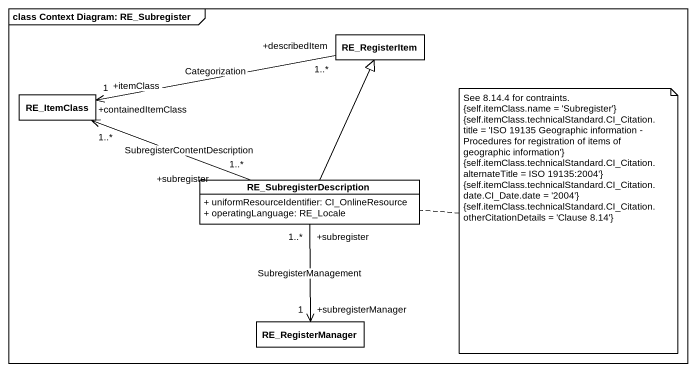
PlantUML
@startuml
mainframe class Context Diagram: RE_Subregister
hide circle
hide empty members
skinparam classAttributeIconSize 0
class RE_RegisterItem
class RE_ItemClass
class RE_SubregisterDescription {
  + uniformResourceIdentifier: CI_OnlineResource
  + operatingLanguage: RE_Locale
}
class RE_RegisterManager
RE_RegisterItem "+describedItem\n1..*" -left-> "+itemClass\n1" RE_ItemClass : Categorization
RE_SubregisterDescription -up-|> RE_RegisterItem
RE_SubregisterDescription "+subregister\n1..*" -left-> "+containedItemClass\n1..*" RE_ItemClass : SubregisterContentDescription
RE_SubregisterDescription "+subregister\n1..*" --> "+subregisterManager\n1" RE_RegisterManager : SubregisterManagement
note right of RE_SubregisterDescription
  See 8.14.4 for contraints.
  {self.itemClass.name = 'Subregister'}
  {self.itemClass.technicalStandard.CI_Citation.title = 'ISO 19135 Geographic information - Procedures for registration of items of geographic information'}
  {self.itemClass.technicalStandard.CI_Citation.alternateTitle = ISO 19135:2004'}
  {self.itemClass.technicalStandard.CI_Citation.date.CI_Date.date = '2004'}
  {self.itemClass.technicalStandard.CI_Citation.otherCitationDetails = 'Clause 8.14'}
end note
@enduml
